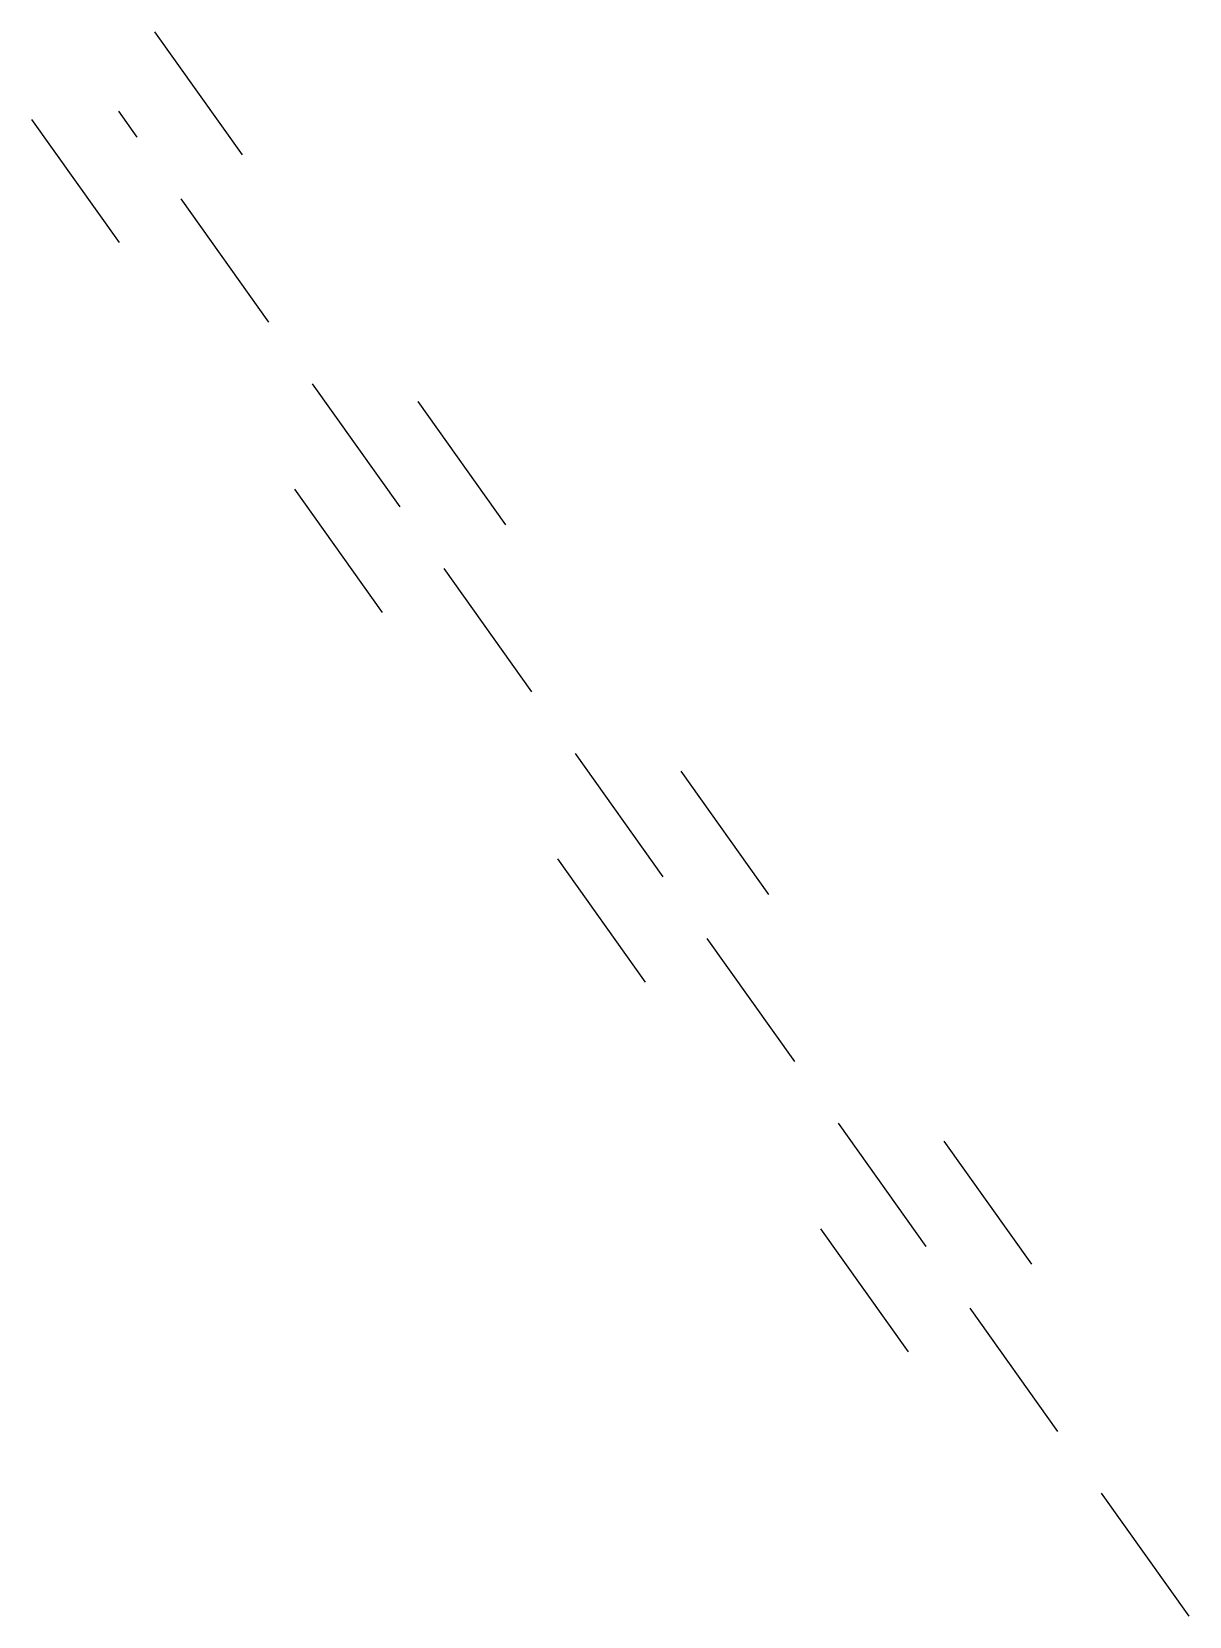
# Model space of a CAD drawing. Header units: millimetres. Extents: x 133000 to 133482, y 131000 to 131989.
# Drawn here: x 133217.67 to 133221.49, y 131000 to 131005.24 of the extents above; entities that cross this region are included whole.
import ezdxf

# ---------------------------------------------------------------- set-up
doc = ezdxf.new("R2010")
doc.units = ezdxf.units.MM
doc.linetypes.add('DASHED', pattern=[0.75, 0.5, -0.25])
doc.layers.get('0').update_dxf_attribs({"linetype": 'CONTINUOUS'})
doc.layers.add('W0220', color=5, linetype='DASHED')

# ---------------------------------------------------------------- blocks, each defined once
blk = doc.blocks.new('t220o')
at = {"color": 0, "linetype": 'Continuous'}
for p, q in [((-0.25, 0.25), (0.25, 0.25)), ((-0.25, -0.25), (0.25, -0.25))]:
    blk.add_line(p, q, dxfattribs=at)

msp = doc.modelspace()

# ---------------------------------------------------------------- linework, layer by layer
at = {"layer": 'W0220'}
msp.add_lwpolyline([(133221.4913, 131000), (133217.953, 131004.975)], dxfattribs=at)

# ---------------------------------------------------------------- block references
at = {"layer": 'W0220', "rotation": 125.4213391961469}
for p in [(133218.0138, 131004.8895), (133218.8832, 131003.6671), (133219.7526, 131002.4447), (133220.622, 131001.2224)]:
    msp.add_blockref('t220o', p, dxfattribs=at)

doc.saveas('drawing.dxf')
